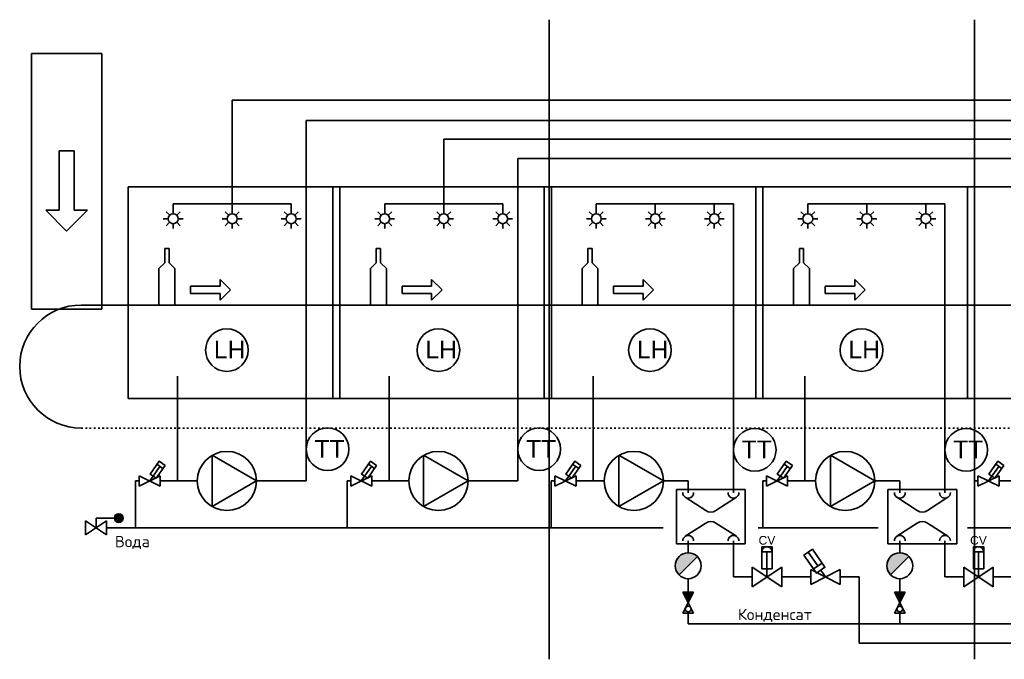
# Model space of a CAD drawing. Header units: millimetres. Extents: x -918 to 51042, y -35619 to 21649.
# Drawn here: x 20613 to 27594, y 9511 to 14045 of the extents above; entities that cross this region are included whole.
import ezdxf

# ---------------------------------------------------------------- set-up
doc = ezdxf.new("R2010")
doc.units = ezdxf.units.MM
doc.linetypes.add('ACAD_ISO03W100', pattern=[30, 12, -18])
for name, color, linetype in [('для лазера', 7, 'Continuous'), ('Железо', 7, 'Continuous'), ('Насосы', 7, 'Continuous')]:
    doc.layers.add(name, color=color, linetype=linetype)
doc.styles.add('ROMANS', font='ROMANS')
doc.styles.get("Standard").update_dxf_attribs({"font": 'arial.ttf'})

msp = doc.modelspace()

# ---------------------------------------------------------------- hatches: boundary and pattern name
h = msp.add_hatch()
h.set_pattern_fill('ANSI32', color=5, scale=0.675)
h.set_pattern_definition([(45, (-244184.975, -16860.163), (-4.54625466, 4.54625466), []), (45, (-244181.944, -16860.163), (-4.54625466, 4.54625466), [])])
h.paths.add_polyline_path([(21283.801, 10511.713, 1), (21346.033, 10511.713, 1)])
at = {"true_color": 0xffffff}
h = msp.add_hatch(color=7, dxfattribs=at)
h.dxf.hatch_style = 1
h.paths.add_polyline_path([(25390.742, 9987.1), (25315.742, 9987.1), (25353.242, 9912.1)])
h = msp.add_hatch(color=7, dxfattribs=at)
h.dxf.hatch_style = 1
h.paths.add_polyline_path([(26890.742, 9987.1), (26815.742, 9987.1), (26853.242, 9912.1)])
at = {"layer": 'для лазера'}
h = msp.add_hatch(color=256, dxfattribs=at)
h.dxf.hatch_style = 1
h.paths.add_polyline_path([(25261.455, 10174.04, 0.19891237), (25288.339, 10109.137), (25418.145, 10238.943, 0.66817864)])
h = msp.add_hatch(color=256, dxfattribs=at)
h.dxf.hatch_style = 1
h.paths.add_polyline_path([(26761.455, 10174.04, 0.19891237), (26788.339, 10109.137), (26918.145, 10238.943, 0.66817864)])

# ---------------------------------------------------------------- linework, layer by layer
for p, q in [((21628.756, 10863.522), (21585.96, 10893.489)), ((23128.756, 10863.522), (23085.96, 10893.489)), ((24576.378, 10863.522), (24533.581, 10893.489)), ((26076.378, 10863.522), (26033.581, 10893.489)), ((27576.378, 10863.522), (27533.581, 10893.489)), ((21607.358, 10878.505), (21558.732, 10809.06)), ((23107.358, 10878.505), (23058.732, 10809.06)), ((24554.98, 10878.505), (24506.354, 10809.06)), ((26054.98, 10878.505), (26006.354, 10809.06)), ((27554.98, 10878.505), (27506.354, 10809.06)), ((21459.814, 10737.402), (21459.814, 10812.402)), ((21609.814, 10812.402), (21459.814, 10737.402)), ((21609.814, 10737.402), (21459.814, 10812.402)), ((21534.814, 10774.902), (21558.732, 10809.06)), ((21609.814, 10812.402), (21609.814, 10737.402)), ((22959.814, 10737.402), (22959.814, 10812.402)), ((23109.814, 10812.402), (22959.814, 10737.402)), ((23109.814, 10737.402), (22959.814, 10812.402)), ((23034.814, 10774.902), (23058.732, 10809.06)), ((23109.814, 10812.402), (23109.814, 10737.402)), ((24407.436, 10737.402), (24407.436, 10812.402)), ((24557.436, 10812.402), (24407.436, 10737.402)), ((24557.436, 10737.402), (24407.436, 10812.402)), ((24482.436, 10774.902), (24506.354, 10809.06)), ((24557.436, 10812.402), (24557.436, 10737.402)), ((25907.436, 10737.402), (25907.436, 10812.402)), ((26057.436, 10812.402), (25907.436, 10737.402)), ((26057.436, 10737.402), (25907.436, 10812.402)), ((25982.436, 10774.902), (26006.354, 10809.06)), ((26057.436, 10812.402), (26057.436, 10737.402)), ((27407.436, 10737.402), (27407.436, 10812.402)), ((27557.436, 10812.402), (27407.436, 10737.402)), ((27557.436, 10737.402), (27407.436, 10812.402)), ((27482.436, 10774.902), (27506.354, 10809.06)), ((27557.436, 10812.402), (27557.436, 10737.402)), ((21079.038, 10392.094), (21079.038, 10492.094)), ((21229.038, 10392.094), (21079.038, 10492.094)), ((21229.038, 10492.094), (21079.038, 10392.094)), ((21154.038, 10511.713), (21283.801, 10511.713)), ((21229.038, 10392.094), (21229.038, 10492.094)), ((25874.979, 10271.496), (25948.122, 10271.496)), ((25911.55, 10271.496), (25911.55, 10152.808)), ((26271.952, 10172.37), (26203.875, 10269.593)), ((27374.979, 10271.496), (27448.122, 10271.496)), ((27411.55, 10271.496), (27411.55, 10152.808)), ((25806.55, 10024.428), (25806.55, 10164.428)), ((25806.55, 10024.428), (26016.55, 10164.428)), ((25806.55, 10164.428), (26016.55, 10024.428)), ((25911.55, 10094.428), (25911.55, 10152.808)), ((26016.55, 10024.428), (26016.55, 10164.428)), ((26221.527, 10146.928), (26221.527, 10041.928)), ((26221.527, 10041.928), (26431.527, 10146.928)), ((26301.909, 10193.346), (26241.994, 10151.393)), ((26326.527, 10094.428), (26293.041, 10142.25)), ((27306.55, 10024.428), (27306.55, 10164.428)), ((27306.55, 10024.428), (27516.55, 10164.428)), ((27306.55, 10164.428), (27516.55, 10024.428)), ((27411.55, 10094.428), (27411.55, 10152.808)), ((27516.55, 10024.428), (27516.55, 10164.428)), ((25390.742, 9987.1), (25315.742, 9987.1)), ((25390.742, 9987.1), (25315.742, 9837.1)), ((25315.742, 9987.1), (25390.742, 9837.1)), ((26890.742, 9987.1), (26815.742, 9987.1)), ((26890.742, 9987.1), (26815.742, 9837.1)), ((26815.742, 9987.1), (26890.742, 9837.1)), ((25315.742, 9837.1), (25390.742, 9837.1)), ((26815.742, 9837.1), (26890.742, 9837.1))]:
    msp.add_line(p, q)
at = {"color": 4}
for p, q in [((21459.814, 10774.902), (21434.746, 10774.902)), ((21434.746, 10774.902), (21434.746, 10442.094)), ((21609.814, 10774.902), (21732.218, 10774.902)), ((22959.814, 10774.902), (22934.746, 10774.902)), ((22934.746, 10774.902), (22934.746, 10442.094)), ((23109.814, 10774.902), (23232.218, 10774.902)), ((24407.436, 10774.902), (24382.368, 10774.902)), ((24382.368, 10774.902), (24382.368, 10442.094)), ((24557.436, 10774.902), (24679.84, 10774.902)), ((25907.436, 10774.902), (25882.368, 10774.902)), ((25882.368, 10774.902), (25882.368, 10442.094)), ((26057.436, 10774.902), (26179.84, 10774.902)), ((27407.436, 10774.902), (27382.368, 10774.902)), ((27382.368, 10774.902), (27382.368, 10442.094)), ((27557.436, 10774.902), (27679.84, 10774.902)), ((21229.038, 10442.094), (25176.067, 10442.094)), ((25849.695, 10442.094), (26699.455, 10442.094)), ((27332.913, 10442.094), (28176.493, 10442.094))]:
    msp.add_line(p, q, dxfattribs=at)
at = {"lineweight": -3}
msp.add_line((21154.038, 10511.713), (21154.038, 10442.094), dxfattribs=at)
at = {"color": 1}
for p, q in [((25673.766, 10350.565), (25673.766, 10094.428)), ((27173.766, 10350.565), (27173.766, 10094.428)), ((26221.527, 10146.928), (26431.527, 10041.928)), ((26431.527, 10041.928), (26431.527, 10146.928)), ((25673.766, 10094.428), (25806.55, 10094.428)), ((26016.55, 10094.428), (26221.527, 10094.428)), ((26431.527, 10094.428), (26564.627, 10094.428)), ((26564.627, 10094.428), (26564.627, 9625.51)), ((27173.766, 10094.428), (27306.55, 10094.428)), ((27516.55, 10094.428), (27721.527, 10094.428)), ((26564.627, 9625.51), (31569.967, 9625.51))]:
    msp.add_line(p, q, dxfattribs=at)
for points in [[(21643.821, 10885.036), (21601.024, 10915.002), (21537.334, 10824.043), (21580.13, 10794.077)], [(22292.012, 10774.902), (21977.012, 10956.767), (21977.012, 10593.036)], [(23143.821, 10885.036), (23101.024, 10915.002), (23037.334, 10824.043), (23080.13, 10794.077)], [(23792.012, 10774.902), (23477.012, 10956.767), (23477.012, 10593.036)], [(24591.442, 10885.036), (24548.646, 10915.002), (24484.955, 10824.043), (24527.752, 10794.077)], [(25176.78, 10774.902), (24861.78, 10956.767), (24861.78, 10593.036)], [(26091.442, 10885.036), (26048.646, 10915.002), (25984.955, 10824.043), (26027.752, 10794.077)], [(26676.78, 10774.902), (26361.78, 10956.767), (26361.78, 10593.036)], [(27591.442, 10885.036), (27548.646, 10915.002), (27484.955, 10824.043), (27527.752, 10794.077)], [(25874.979, 10308.265), (25948.122, 10308.265), (25948.122, 10152.808), (25874.979, 10152.808)], [(26173.917, 10248.616), (26233.833, 10290.569), (26322.999, 10163.227), (26263.084, 10121.273)], [(27374.979, 10308.265), (27448.122, 10308.265), (27448.122, 10152.808), (27374.979, 10152.808)]]:
    msp.add_lwpolyline(points, close=True)
for centre, radius in [((22082.012, 11702.861), 151.172), ((23582.012, 11702.861), 151.172), ((25082.012, 11702.861), 151.172), ((26582.012, 11702.861), 151.172), ((22796.108, 10999.796), 151.172), ((24296.108, 10999.796), 151.172), ((25824.938, 10995.413), 151.172), ((27324.938, 10995.413), 151.172), ((21314.917, 10511.713), 31.116), ((25353.242, 9867.1), 20), ((26853.242, 9867.1), 20)]:
    msp.add_circle(centre, radius)
for centre in [(25911.55, 10271.693), (27411.55, 10271.693)]:
    msp.add_arc(centre, 36.572, 359.6914086, 180.3085914)
at = {"layer": 'для лазера'}
for p, q in [((24366.777, 14045.03), (24366.777, 9510.653)), ((27382.697, 14045.03), (27382.697, 9510.653)), ((20695.5, 11993.133), (20695.5, 13804.817)), ((20695.5, 13804.817), (21195.5, 13804.817)), ((21195.5, 13804.817), (21195.5, 11993.133)), ((20893, 12694.595), (20893, 13114.595)), ((20893, 13114.595), (20998, 13114.595)), ((20998, 12694.595), (20998, 13114.595)), ((21382.697, 12859.587), (21382.697, 11359.587)), ((21382.697, 12859.587), (22882.697, 12859.587)), ((22832.697, 12859.587), (22832.697, 11359.587)), ((22882.697, 12859.587), (22882.697, 11359.587)), ((22882.697, 12859.587), (24382.697, 12859.587)), ((24332.697, 12859.587), (24332.697, 11359.587)), ((24382.697, 12859.587), (24382.697, 11359.587)), ((24382.697, 12859.587), (25882.697, 12859.587)), ((25832.697, 12859.587), (25832.697, 11359.587)), ((25882.697, 12859.587), (25882.697, 11359.587)), ((25882.697, 12859.587), (27382.697, 12859.587)), ((27332.697, 12859.587), (27332.697, 11359.587)), ((27382.697, 12859.587), (27382.697, 11359.587)), ((27382.697, 12859.587), (28882.697, 12859.587)), ((21701.166, 12738.737), (22537.924, 12738.737)), ((23201.166, 12738.737), (24037.924, 12738.737)), ((24701.166, 12738.737), (25673.766, 12738.737)), ((25673.766, 10691.59), (25673.766, 12738.737)), ((26201.166, 12738.737), (27173.766, 12738.737)), ((27173.766, 10691.59), (27173.766, 12738.737)), ((20797.008, 12694.595), (20945.5, 12546.102)), ((20797.008, 12694.595), (20893, 12694.595)), ((20945.5, 12546.102), (21093.993, 12694.595)), ((20998, 12694.595), (21093.993, 12694.595)), ((21656.468, 12422.155), (21641.468, 12422.155)), ((21641.468, 12422.155), (21641.468, 12322.155)), ((21656.468, 12422.155), (21671.468, 12422.155)), ((21671.468, 12422.155), (21671.468, 12322.155)), ((23156.468, 12422.155), (23141.468, 12422.155)), ((23141.468, 12422.155), (23141.468, 12322.155)), ((23156.468, 12422.155), (23171.468, 12422.155)), ((23171.468, 12422.155), (23171.468, 12322.155)), ((24656.468, 12422.155), (24641.468, 12422.155)), ((24641.468, 12422.155), (24641.468, 12322.155)), ((24656.468, 12422.155), (24671.468, 12422.155)), ((24671.468, 12422.155), (24671.468, 12322.155)), ((26156.468, 12422.155), (26141.468, 12422.155)), ((26141.468, 12422.155), (26141.468, 12322.155)), ((26156.468, 12422.155), (26171.468, 12422.155)), ((26171.468, 12422.155), (26171.468, 12322.155)), ((21641.468, 12322.155), (21600.411, 12281.48)), ((21671.468, 12322.155), (21712.524, 12281.48)), ((23141.468, 12322.155), (23100.411, 12281.48)), ((23171.468, 12322.155), (23212.524, 12281.48)), ((24641.468, 12322.155), (24600.411, 12281.48)), ((24671.468, 12322.155), (24712.524, 12281.48)), ((26141.468, 12322.155), (26100.411, 12281.48)), ((26171.468, 12322.155), (26212.524, 12281.48)), ((21600.411, 12281.48), (21600.411, 12022.155)), ((21712.524, 12281.48), (21712.524, 12022.155)), ((23100.411, 12281.48), (23100.411, 12022.155)), ((23212.524, 12281.48), (23212.524, 12022.155)), ((24600.411, 12281.48), (24600.411, 12022.155)), ((24712.524, 12281.48), (24712.524, 12022.155)), ((26100.411, 12281.48), (26100.411, 12022.155)), ((26212.524, 12281.48), (26212.524, 12022.155)), ((22033.692, 12156.048), (21823.692, 12156.048)), ((21823.692, 12103.548), (21823.692, 12156.048)), ((22107.938, 12129.798), (22033.692, 12204.044)), ((22033.692, 12156.048), (22033.692, 12204.044)), ((23533.692, 12156.048), (23323.692, 12156.048)), ((23323.692, 12103.548), (23323.692, 12156.048)), ((23607.938, 12129.798), (23533.692, 12204.044)), ((23533.692, 12156.048), (23533.692, 12204.044)), ((25033.692, 12156.048), (24823.692, 12156.048)), ((24823.692, 12103.548), (24823.692, 12156.048)), ((25107.938, 12129.798), (25033.692, 12204.044)), ((25033.692, 12156.048), (25033.692, 12204.044)), ((26533.692, 12156.048), (26323.692, 12156.048)), ((26323.692, 12103.548), (26323.692, 12156.048)), ((26607.938, 12129.798), (26533.692, 12204.044)), ((26533.692, 12156.048), (26533.692, 12204.044)), ((22033.692, 12103.548), (21823.692, 12103.548)), ((22033.692, 12055.552), (22107.938, 12129.798)), ((22033.692, 12055.552), (22033.692, 12103.548)), ((23533.692, 12103.548), (23323.692, 12103.548)), ((23533.692, 12055.552), (23607.938, 12129.798)), ((23533.692, 12055.552), (23533.692, 12103.548)), ((25033.692, 12103.548), (24823.692, 12103.548)), ((25033.692, 12055.552), (25107.938, 12129.798)), ((25033.692, 12055.552), (25033.692, 12103.548)), ((26533.692, 12103.548), (26323.692, 12103.548)), ((26533.692, 12055.552), (26607.938, 12129.798)), ((26533.692, 12055.552), (26533.692, 12103.548)), ((21048.629, 12022.155), (33627.882, 12022.155)), ((21195.5, 11993.133), (20695.5, 11993.133)), ((21732.218, 10774.902), (21732.218, 11518.132)), ((23232.218, 10774.902), (23232.218, 11518.132)), ((24679.84, 10774.902), (24679.84, 11518.132)), ((26179.84, 10774.902), (26179.84, 11518.132)), ((22882.697, 11359.587), (21382.697, 11359.587)), ((24382.697, 11359.587), (22882.697, 11359.587)), ((25882.697, 11359.587), (24382.697, 11359.587)), ((27382.697, 11359.587), (25882.697, 11359.587)), ((28882.697, 11359.587), (27382.697, 11359.587)), ((21872.012, 10774.902), (21732.218, 10774.902)), ((22292.012, 10774.902), (22644.936, 10774.902)), ((23372.012, 10774.902), (23232.218, 10774.902)), ((23792.012, 10774.902), (24144.936, 10774.902)), ((24756.78, 10774.902), (24679.84, 10774.902)), ((25176.78, 10774.902), (25353.242, 10774.902)), ((25353.242, 10774.902), (25353.242, 10691.59)), ((26256.78, 10774.902), (26179.84, 10774.902)), ((26676.78, 10774.902), (26853.242, 10774.902)), ((26853.242, 10774.902), (26853.242, 10691.59)), ((25353.242, 10265.827), (25353.242, 10350.565)), ((26853.242, 10265.827), (26853.242, 10350.565)), ((25288.339, 10109.137), (25418.145, 10238.943)), ((26788.339, 10109.137), (26918.145, 10238.943)), ((25353.242, 10082.253), (25353.242, 9987.1)), ((26853.242, 10082.253), (26853.242, 9987.1)), ((25353.242, 9762.212), (25353.242, 9837.1)), ((26853.242, 9837.1), (26853.242, 9762.212)), ((29853.242, 9762.212), (25353.242, 9762.212))]:
    msp.add_line(p, q, dxfattribs=at)
at = {"layer": 'для лазера', "color": 2}
for p, q in [((33144.936, 13475.388), (22119.545, 13475.388)), ((22119.545, 13475.388), (22119.545, 12721.237)), ((22644.936, 10774.902), (22644.936, 13330.071)), ((22644.936, 13330.071), (32619.545, 13330.071))]:
    msp.add_line(p, q, dxfattribs=at)
at = {"layer": 'для лазера', "color": 5}
for p, q in [((31644.936, 13197.139), (23619.545, 13197.139)), ((23619.545, 13197.139), (23619.545, 12738.737)), ((24144.936, 10774.902), (24144.936, 13060.403)), ((24144.936, 13060.403), (31119.545, 13060.403))]:
    msp.add_line(p, q, dxfattribs=at)
at = {"layer": 'для лазера', "color": 252, "linetype": 'ACAD_ISO03W100', "true_color": 0x939598}
msp.add_line((21048.629, 11150.274), (33627.882, 11150.274), dxfattribs=at)
at = {"layer": 'для лазера'}
for centre in [(25353.242, 10174.04), (26853.242, 10174.04)]:
    msp.add_circle(centre, 91.787, dxfattribs=at)
msp.add_arc((21048.629, 11586.214), 435.941, 90, 270, dxfattribs=at)
at = {"layer": 'Железо'}
for p, q in [((21701.166, 12738.737), (21701.166, 12703.737)), ((22119.545, 12738.737), (22119.545, 12703.737)), ((22537.924, 12738.737), (22537.924, 12703.737)), ((23201.166, 12738.737), (23201.166, 12703.737)), ((23619.545, 12738.737), (23619.545, 12703.737)), ((24037.924, 12738.737), (24037.924, 12703.737)), ((24701.166, 12738.737), (24701.166, 12703.737)), ((25119.545, 12738.737), (25119.545, 12703.737)), ((25537.924, 12738.737), (25537.924, 12703.737)), ((26201.166, 12738.737), (26201.166, 12703.737)), ((26619.545, 12738.737), (26619.545, 12703.737)), ((27037.924, 12738.737), (27037.924, 12703.737)), ((21676.527, 12658.595), (21651.888, 12683.453)), ((21701.166, 12703.737), (21701.166, 12668.737)), ((21725.836, 12658.565), (21750.505, 12683.392)), ((22094.906, 12658.595), (22070.267, 12683.453)), ((22119.545, 12703.737), (22119.545, 12668.737)), ((22144.215, 12658.565), (22168.885, 12683.392)), ((22513.285, 12658.595), (22488.646, 12683.453)), ((22537.924, 12703.737), (22537.924, 12668.737)), ((22562.594, 12658.565), (22587.264, 12683.392)), ((23176.527, 12658.595), (23151.888, 12683.453)), ((23201.166, 12703.737), (23201.166, 12668.737)), ((23225.836, 12658.565), (23250.505, 12683.392)), ((23594.906, 12658.595), (23570.267, 12683.453)), ((23619.545, 12703.737), (23619.545, 12668.737)), ((23644.215, 12658.565), (23668.885, 12683.392)), ((24013.285, 12658.595), (23988.646, 12683.453)), ((24037.924, 12703.737), (24037.924, 12668.737)), ((24062.594, 12658.565), (24087.264, 12683.392)), ((24676.527, 12658.595), (24651.888, 12683.453)), ((24701.166, 12703.737), (24701.166, 12668.737)), ((24725.836, 12658.565), (24750.505, 12683.392)), ((25094.906, 12658.595), (25070.267, 12683.453)), ((25119.545, 12703.737), (25119.545, 12668.737)), ((25144.215, 12658.565), (25168.885, 12683.392)), ((25513.285, 12658.595), (25488.646, 12683.453)), ((25537.924, 12703.737), (25537.924, 12668.737)), ((25562.594, 12658.565), (25587.264, 12683.392)), ((26176.527, 12658.595), (26151.888, 12683.453)), ((26201.166, 12703.737), (26201.166, 12668.737)), ((26225.836, 12658.565), (26250.505, 12683.392)), ((26594.906, 12658.595), (26570.267, 12683.453)), ((26619.545, 12703.737), (26619.545, 12668.737)), ((26644.215, 12658.565), (26668.885, 12683.392)), ((27013.285, 12658.595), (26988.646, 12683.453)), ((27037.924, 12703.737), (27037.924, 12668.737)), ((27062.594, 12658.565), (27087.264, 12683.392)), ((21666.166, 12633.737), (21631.166, 12633.737)), ((21675.578, 12609.857), (21651.655, 12584.253)), ((21701.166, 12598.737), (21701.166, 12563.737)), ((21750.444, 12584.021), (21725.805, 12608.879)), ((21771.166, 12633.737), (21736.166, 12633.737)), ((22084.545, 12633.737), (22049.545, 12633.737)), ((22093.957, 12609.857), (22070.034, 12584.253)), ((22119.545, 12598.737), (22119.545, 12563.737)), ((22168.823, 12584.021), (22144.184, 12608.879)), ((22189.545, 12633.737), (22154.545, 12633.737)), ((22502.924, 12633.737), (22467.924, 12633.737)), ((22512.336, 12609.857), (22488.413, 12584.253)), ((22537.924, 12598.737), (22537.924, 12563.737)), ((22587.202, 12584.021), (22562.563, 12608.879)), ((22607.924, 12633.737), (22572.924, 12633.737)), ((23166.166, 12633.737), (23131.166, 12633.737)), ((23175.578, 12609.857), (23151.655, 12584.253)), ((23201.166, 12598.737), (23201.166, 12563.737)), ((23250.444, 12584.021), (23225.805, 12608.879)), ((23271.166, 12633.737), (23236.166, 12633.737)), ((23584.545, 12633.737), (23549.545, 12633.737)), ((23593.957, 12609.857), (23570.034, 12584.253)), ((23619.545, 12598.737), (23619.545, 12563.737)), ((23668.823, 12584.021), (23644.184, 12608.879)), ((23689.545, 12633.737), (23654.545, 12633.737)), ((24002.924, 12633.737), (23967.924, 12633.737)), ((24012.336, 12609.857), (23988.413, 12584.253)), ((24037.924, 12598.737), (24037.924, 12563.737)), ((24087.202, 12584.021), (24062.563, 12608.879)), ((24107.924, 12633.737), (24072.924, 12633.737)), ((24666.166, 12633.737), (24631.166, 12633.737)), ((24675.578, 12609.857), (24651.655, 12584.253)), ((24701.166, 12598.737), (24701.166, 12563.737)), ((24750.444, 12584.021), (24725.805, 12608.879)), ((24771.166, 12633.737), (24736.166, 12633.737)), ((25084.545, 12633.737), (25049.545, 12633.737)), ((25093.957, 12609.857), (25070.034, 12584.253)), ((25119.545, 12598.737), (25119.545, 12563.737)), ((25168.823, 12584.021), (25144.184, 12608.879)), ((25189.545, 12633.737), (25154.545, 12633.737)), ((25502.924, 12633.737), (25467.924, 12633.737)), ((25512.336, 12609.857), (25488.413, 12584.253)), ((25537.924, 12598.737), (25537.924, 12563.737)), ((25587.202, 12584.021), (25562.563, 12608.879)), ((25607.924, 12633.737), (25572.924, 12633.737)), ((26166.166, 12633.737), (26131.166, 12633.737)), ((26175.578, 12609.857), (26151.655, 12584.253)), ((26201.166, 12598.737), (26201.166, 12563.737)), ((26250.444, 12584.021), (26225.805, 12608.879)), ((26271.166, 12633.737), (26236.166, 12633.737)), ((26584.545, 12633.737), (26549.545, 12633.737)), ((26593.957, 12609.857), (26570.034, 12584.253)), ((26619.545, 12598.737), (26619.545, 12563.737)), ((26668.823, 12584.021), (26644.184, 12608.879)), ((26689.545, 12633.737), (26654.545, 12633.737)), ((27002.924, 12633.737), (26967.924, 12633.737)), ((27012.336, 12609.857), (26988.413, 12584.253)), ((27037.924, 12598.737), (27037.924, 12563.737)), ((27087.202, 12584.021), (27062.563, 12608.879)), ((27107.924, 12633.737), (27072.924, 12633.737)), ((25269.595, 10714.014), (25269.595, 10328.14)), ((25757.413, 10714.014), (25269.595, 10714.014)), ((25756.682, 10714.014), (25756.682, 10328.14)), ((25756.682, 10714.014), (25756.682, 10328.14)), ((26769.595, 10714.014), (26769.595, 10328.14)), ((27257.413, 10714.014), (26769.595, 10714.014)), ((27256.682, 10714.014), (27256.682, 10328.14)), ((27256.682, 10714.014), (27256.682, 10328.14)), ((25477.689, 10565.663), (25332.394, 10659.21)), ((25549.319, 10565.663), (25694.613, 10659.21)), ((26977.689, 10565.663), (26832.394, 10659.21)), ((27049.319, 10565.663), (27194.613, 10659.21)), ((25477.689, 10476.491), (25332.394, 10382.945)), ((25549.319, 10476.491), (25694.613, 10382.945)), ((26977.689, 10476.491), (26832.394, 10382.945)), ((27049.319, 10476.491), (27194.613, 10382.945)), ((25757.413, 10328.14), (25269.595, 10328.14)), ((27257.413, 10328.14), (26769.595, 10328.14))]:
    msp.add_line(p, q, dxfattribs=at)
for centre in [(21701.166, 12633.737), (22119.545, 12633.737), (22537.924, 12633.737), (23201.166, 12633.737), (23619.545, 12633.737), (24037.924, 12633.737), (24701.166, 12633.737), (25119.545, 12633.737), (25537.924, 12633.737), (26201.166, 12633.737), (26619.545, 12633.737), (27037.924, 12633.737)]:
    msp.add_circle(centre, 35, dxfattribs=at)
for centre, radius, start, end in [((25353.242, 10691.59), 38.511, 178.685175, 1.314825), ((25673.766, 10691.59), 38.511, 178.685175, 1.314825), ((26853.242, 10691.59), 38.511, 178.685175, 1.314825), ((27173.766, 10691.59), 38.511, 178.685175, 1.314825), ((25513.504, 10615.804), 61.618, 234.4623222, 305.5376778), ((27013.504, 10615.804), 61.618, 234.4623222, 305.5376778), ((25513.504, 10426.351), 61.618, 54.4623222, 125.5376778), ((27013.504, 10426.351), 61.618, 54.4623222, 125.5376778), ((25353.242, 10350.565), 38.511, 358.685175, 181.314825), ((25673.766, 10350.565), 38.511, 358.685175, 181.314825), ((26853.242, 10350.565), 38.511, 358.685175, 181.314825), ((27173.766, 10350.565), 38.511, 358.685175, 181.314825)]:
    msp.add_arc(centre, radius, start, end, dxfattribs=at)
at = {"layer": 'Насосы'}
for centre in [(22082.012, 10774.902), (23582.012, 10774.902), (24966.78, 10774.902), (26466.78, 10774.902)]:
    msp.add_circle(centre, 210, dxfattribs=at)

# ---------------------------------------------------------------- texts
at = {"char_height": 125, "attachment_point": 1}
for s, insert in [('LH', (21989.353, 11768.988)), ('LH', (23489.353, 11768.988)), ('LH', (24989.353, 11768.988)), ('LH', (26489.353, 11768.988)), ('ТТ', (22703.449, 11065.923)), ('ТТ', (24203.449, 11065.923)), ('ТТ', (25732.279, 11061.539)), ('ТТ', (27232.279, 11061.539))]:
    msp.add_mtext_dynamic_manual_height_columns(s, width=12.60617, gutter_width=12.5, heights=[0], dxfattribs=dict(at, insert=insert))
at = {"color": 252, "true_color": 0x939598, "char_height": 61.25, "attachment_point": 3}
for insert in [(25970.715, 10384.957), (27470.715, 10384.957)]:
    msp.add_mtext_dynamic_manual_height_columns('СV', width=12.60617, gutter_width=12.5, heights=[0], dxfattribs=dict(at, insert=insert))
at = {"layer": 'Железо', "color": 0, "char_height": 80, "width": 1966.69317, "attachment_point": 3, "style": 'ROMANS'}
for s, insert in [('Вода', (21535.926, 10385.272)), ('Конденсат', (26230.284, 9868.879))]:
    msp.add_mtext(s, dxfattribs=dict(at, insert=insert))

doc.saveas('drawing.dxf')
